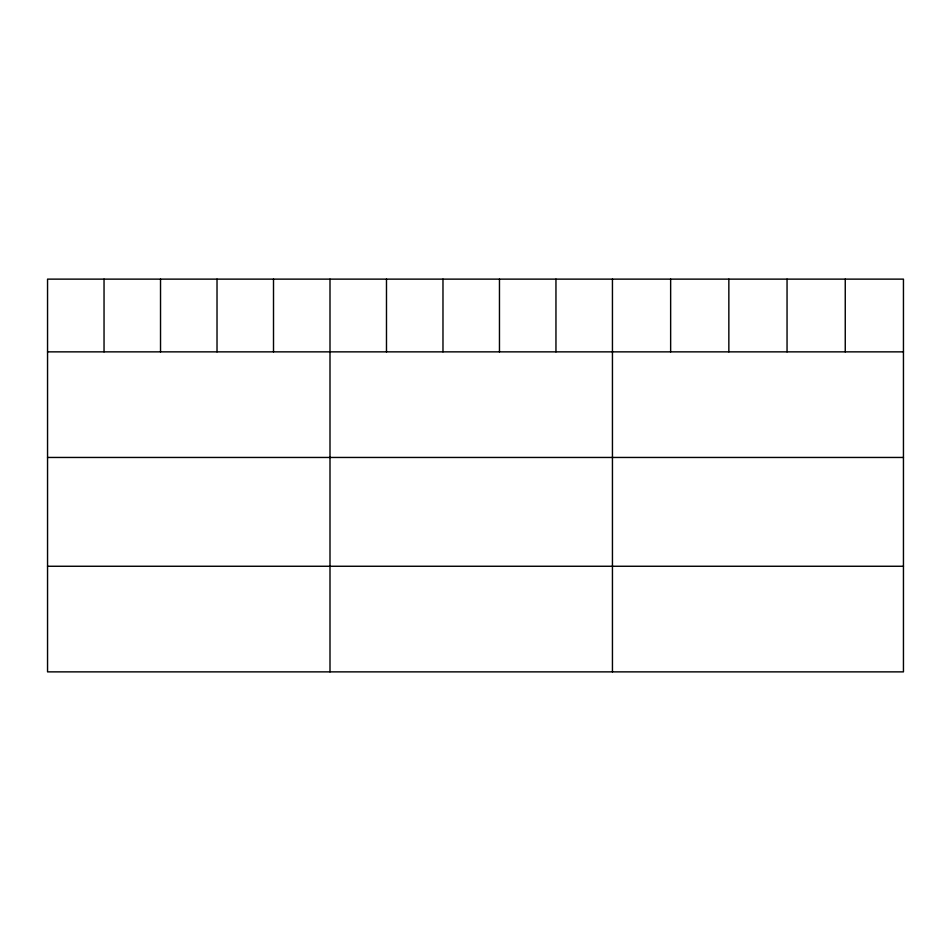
<?xml version="1.0" encoding="UTF-8"?>
<svg xmlns="http://www.w3.org/2000/svg" width="951" height="951" viewBox="0 0 951 951"><rect width="100%" height="100%" fill="white"/><g stroke="black" fill="none" stroke-linecap="round" stroke-linejoin="round"><path stroke-width="1.43" d="M903.45 351.858L903.45 671.87L47.55 671.87L47.55 279.13L903.45 279.13L903.45 351.858L47.55 351.858M47.55 457.455L903.45 457.455M47.55 566.261L903.45 566.261M845.249 279.13L845.249 351.858M787.048 279.13L787.048 351.858M728.846 279.13L728.846 351.858M670.645 279.13L670.645 351.858M612.444 279.13L612.444 671.87M555.955 279.13L555.955 351.858M499.465 279.13L499.465 351.858M442.976 279.13L442.976 351.858M386.486 279.13L386.486 351.858M329.997 279.13L329.997 671.87M273.508 279.13L273.508 351.858M217.018 279.13L217.018 351.858M160.529 279.13L160.529 351.858M104.039 279.13L104.039 351.858"/></g></svg>
